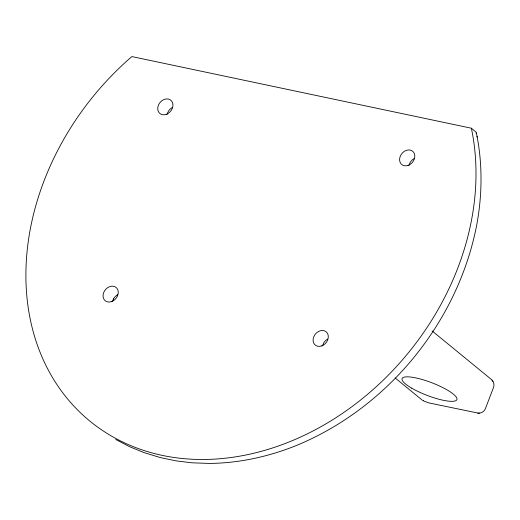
<?xml version="1.0" encoding="UTF-8"?>
<svg xmlns="http://www.w3.org/2000/svg" width="520" height="520" viewBox="0 0 520 520"><rect width="100%" height="100%" fill="white"/><g stroke="black" fill="none" stroke-linecap="round" stroke-linejoin="round"><path stroke-width="0.78" d="M471.361 128.213A254.234 203.164 -50.7 0 1 322.049 426.075A254.234 203.164 -50.7 0 1 47.268 368.089A254.234 203.164 -50.7 0 1 131.872 56.576L471.361 128.213L475.761 131.879L476.346 132.841L476.086 133.458M322.524 345.897L323.564 343.187A8.606 6.877 -50.7 0 1 327.736 339.06M117.695 294.736A8.606 6.877 -50.7 0 0 113.523 298.864L112.483 301.574L112.612 301.151M113.523 298.864L113.367 299.195M478.797 413.147C481.709 413.16 484.556 411.223 485.478 408.428L493.571 387.354C494.709 384.397 493.415 380.959 490.938 379.1L432.107 330.935M423.846 401.102L428.792 402.89L478.341 413.147M477.848 413.153L479.394 413.14M115.778 439.491L129.545 446.68L144.04 452.601L160.173 457.529L175.844 460.837L191.971 462.807L209.397 463.424C238.322 463.177 266.975 457.002 293.872 446.505L294.463 446.277C387.244 408.876 458.341 322.192 476.931 223.912L477.035 223.288C482.378 193.427 482.547 162.584 476.346 132.841M395.174 377.975L422.045 399.978M492.082 380.153L492.343 380.51M492.7 381.004L493.006 381.413M476.996 136.188L477.178 137.091M409.026 165.36A8.606 6.877 -50.7 0 1 411.879 160.27L413.01 159.302A8.606 6.877 -50.7 0 1 414.238 158.522M167.161 114.322A8.606 6.877 -50.7 0 1 172.374 107.484M422.968 400.485L423.26 400.738L422.968 400.485M411.729 388.174A29.335 6.747 21 0 0 456.547 400.121A29.335 6.747 21 0 0 420.199 378.957A29.335 6.747 21 0 0 411.729 388.174M321.601 345.937A8.606 6.877 -50.7 0 0 326.8 332.397A8.606 6.877 -50.7 0 0 313.697 336.954A8.606 6.877 -50.7 0 0 321.601 345.937M111.559 301.613A8.606 6.877 -50.7 0 0 116.76 288.074A8.606 6.877 -50.7 0 0 103.656 292.63A8.606 6.877 -50.7 0 0 111.559 301.613M166.238 114.361A8.606 6.877 -50.7 0 0 171.438 100.822A8.606 6.877 -50.7 0 0 158.334 105.378A8.606 6.877 -50.7 0 0 166.238 114.361M408.103 165.399A8.606 6.877 -50.7 0 0 413.303 151.859A8.606 6.877 -50.7 0 0 400.199 156.416A8.606 6.877 -50.7 0 0 408.103 165.399"/></g></svg>
